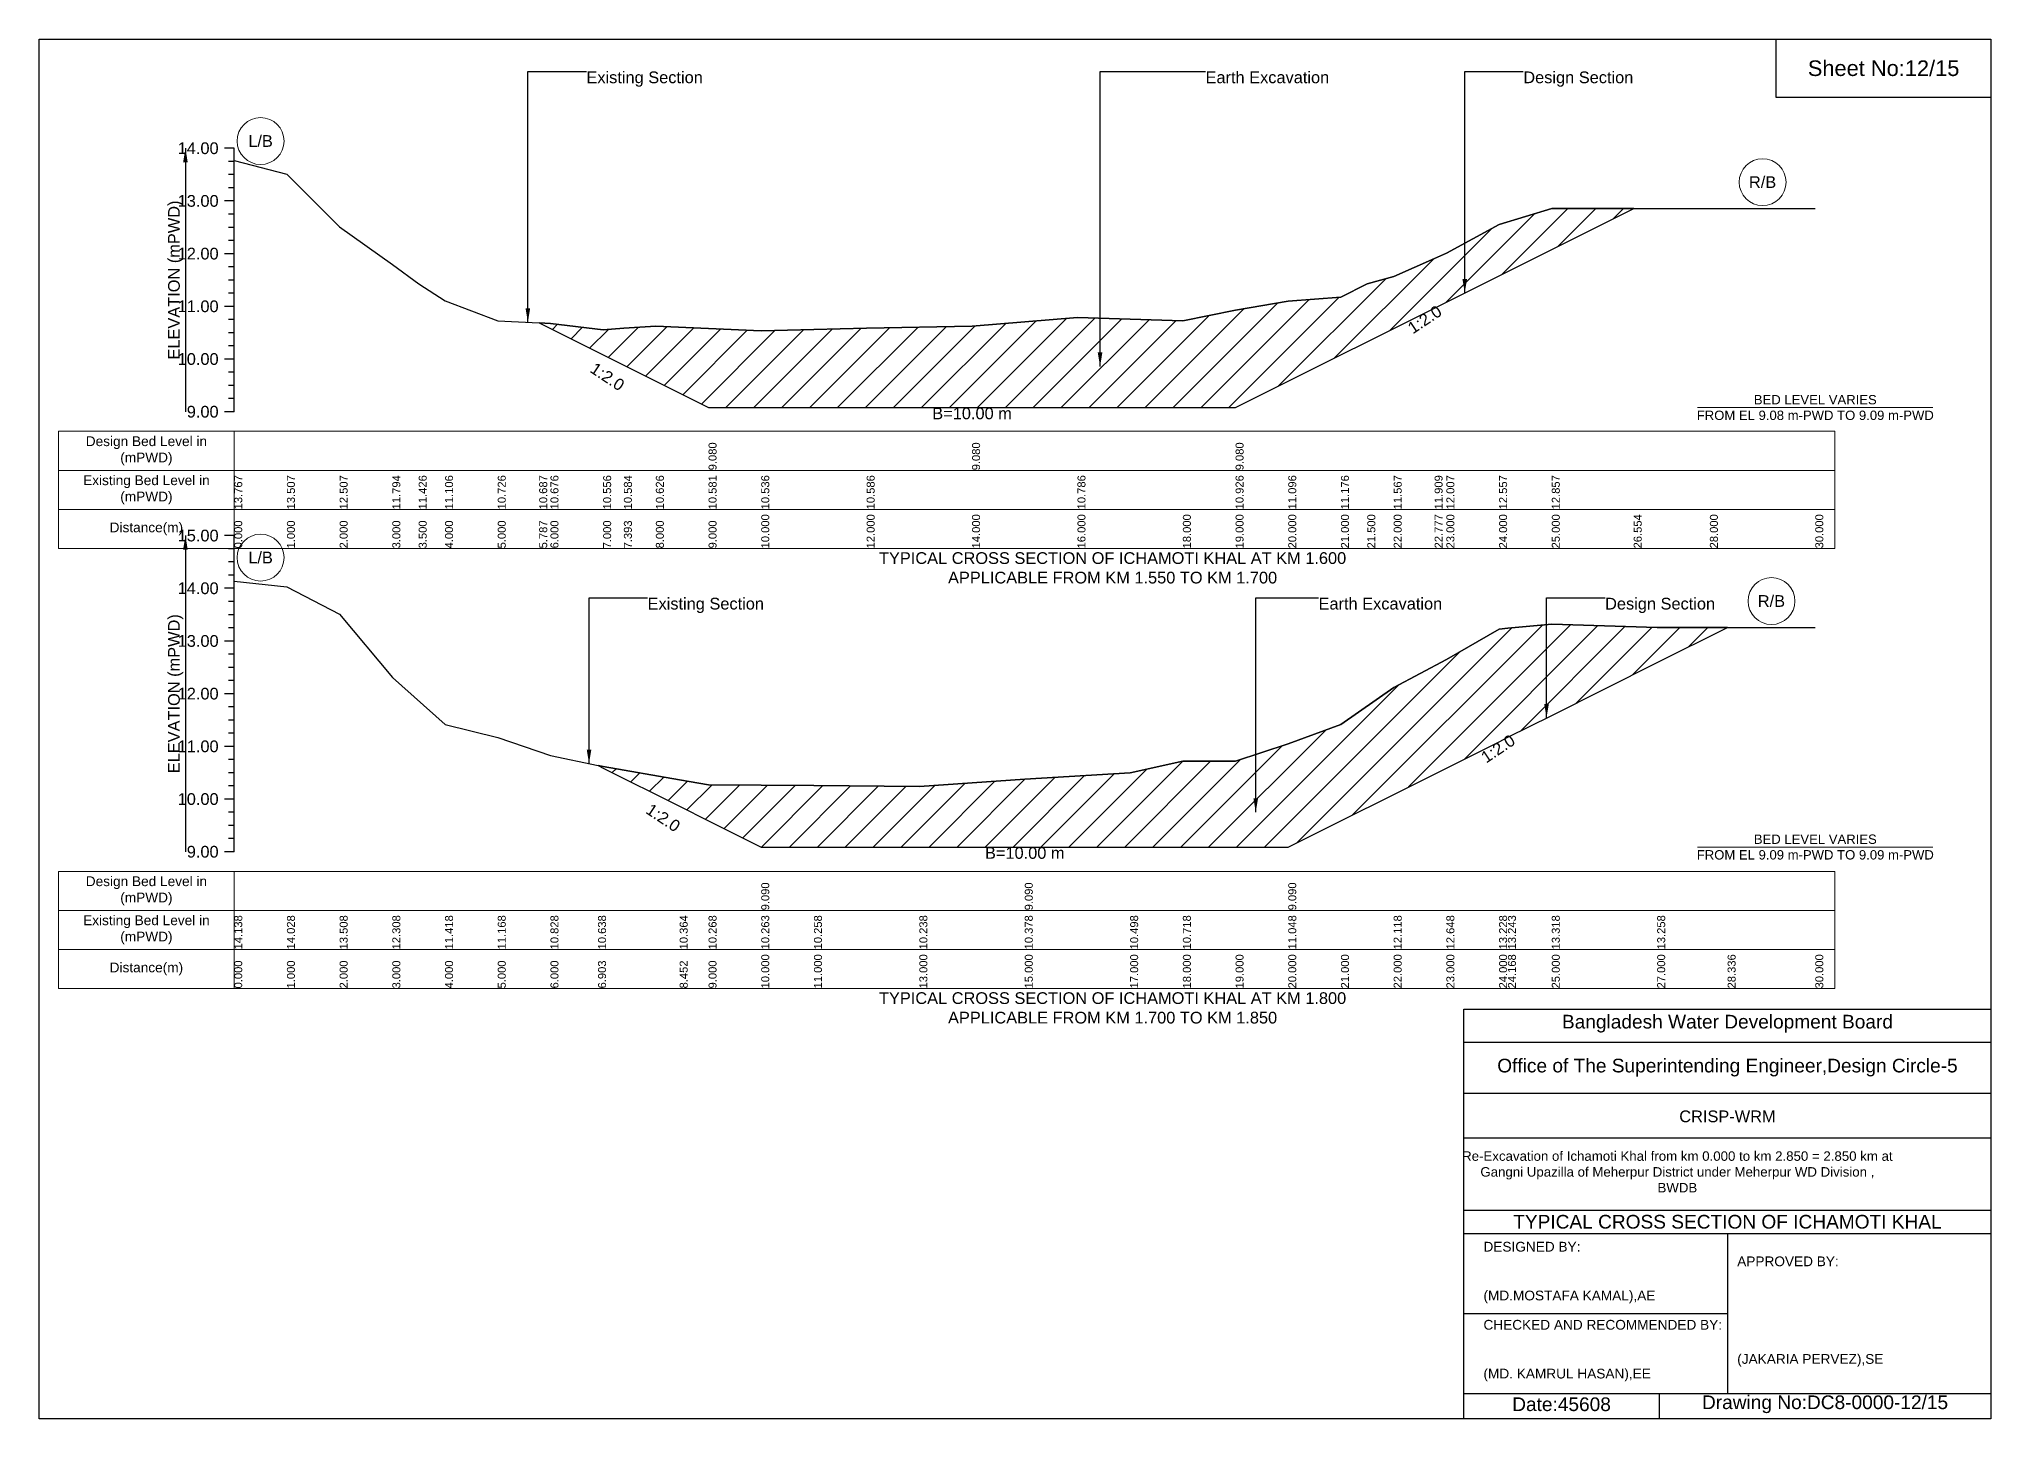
# Model space of a CAD drawing. Header units: inches. Extents: x 91000 to 258649, y -5656 to 4.
# Drawn here: x 210000 to 218000, y -5656 to 0 of the extents above; entities that cross this region are included whole.
import ezdxf

# ---------------------------------------------------------------- set-up
doc = ezdxf.new("R2010")
doc.units = ezdxf.units.IN
doc.header["$LTSCALE"] = 7
doc.header["$MEASUREMENT"] = 0
for name, color, linetype, lineweight in [('Cross section Data Border', 7, 'Continuous', 9), ('Cross Section Labels', 7, 'Continuous', 9), ('Existing_Bed_Level for Xsection', 7, 'Continuous', 25)]:
    doc.layers.add(name, color=color, linetype=linetype, lineweight=lineweight)
doc.styles.get("Standard").update_dxf_attribs({"font": 'arial.ttf'})
doc.dimstyles.get("Standard").update_dxf_attribs({"dimtxt": 0.18, "dimasz": 0.18, "dimexe": 0.18, "dimexo": 0.0625, "dimgap": 0.09, "dimtad": 0, "dimtih": 1, "dimtoh": 1, "dimdec": 4, "dimzin": 0, "dimdsep": 46, "dimtxsty": 'Standard', "dimcen": 0.09, "dimadec": 0, "dimazin": 0, "dimtfac": 1, "dimtdec": 4, "dimtofl": 0, "dimtmove": 0, "dimatfit": 3, "dimfxl": 1, "dimtolj": 1, "dimtzin": 0, "dimarcsym": 0})

msp = doc.modelspace()

# ---------------------------------------------------------------- hatches: boundary and pattern name
at = {"layer": 'Existing_Bed_Level for Xsection'}
h = msp.add_hatch(dxfattribs=at)
h.set_pattern_fill('ANSI31', color=256, scale=648, style=0)
h.paths.add_polyline_path([(212049.9, -1163.5), (212096, -1186.5), (212312, -1294.5), (212397, -1337), (212528, -1402.5), (212744, -1510.5), (212960, -1510.5), (213392, -1510.5), (213824, -1510.5), (214256, -1510.5), (214688, -1510.5), (214904, -1510.5), (215120, -1402.5), (215336, -1294.5), (215444, -1240.5), (215552, -1186.5), (215719.8, -1102.6), (215768, -1078.5), (215984, -970.5), (216200, -862.5), (216535.7, -694.7), (216200, -694.7), (215984, -759.5), (215768, -878.3), (215719.8, -899.5), (215552, -973.3), (215444, -1003.8), (215336, -1057.8), (215120, -1075), (214904, -1111.8), (214688, -1155), (214256, -1142), (213824, -1176.6), (213392, -1185.2), (212960, -1196), (212744, -1186.3), (212528, -1176.6), (212397, -1185.7), (212312, -1191.7), (212096, -1165.8)])
h = msp.add_hatch(dxfattribs=at)
h.set_pattern_fill('ANSI31', color=256, scale=648, style=0)
h.paths.add_polyline_path([(212291.1, -2977.5), (212312, -2988), (212625.6, -3144.8), (212744, -3204), (212960, -3312), (213176, -3312), (213608, -3312), (214040, -3312), (214472, -3312), (214688, -3312), (214904, -3312), (215120, -3312), (215336, -3204), (215552, -3096), (215768, -2988), (215984, -2880), (216020.3, -2861.8), (216200, -2772), (216632, -2556), (216920.6, -2411.7), (216632, -2411.7), (216200, -2398.7), (216020.3, -2414.9), (215984, -2418.2), (215768, -2543.4), (215552, -2657.9), (215336, -2809.1), (215120, -2889), (214904, -2960.3), (214688, -2960.3), (214472, -3007.8), (214040, -3033.8), (213608, -3064), (213176, -3059.7), (212960, -3058.6), (212744, -3057.5), (212625.6, -3036.8), (212312, -2981.9)])

# ---------------------------------------------------------------- linework, layer by layer
for points in [[(210000, 0), (218000, 0), (218000, -5656), (210000, -5656)], [(217120, 0), (218000, 0), (218000, -240), (217120, -240)]]:
    msp.add_lwpolyline(points, close=True)
for points in [[(215840, -5656), (215840, -3976), (218000, -3976)], [(215840, -4112), (218000, -4112)], [(215840, -4320), (218000, -4320)], [(215840, -4504), (218000, -4504)], [(215840, -4800), (218000, -4800)], [(215840, -4896), (218000, -4896)], [(216920, -4896), (216920, -5552)], [(215840, -5224), (216920, -5224)], [(215840, -5552), (218000, -5552)], [(216640, -5552), (216640, -5656)]]:
    msp.add_lwpolyline(points)
at = {"layer": 'Cross section Data Border'}
for points in [[(210080, -1607.8), (217360, -1607.8), (217360, -2087.8), (210080, -2087.8)], [(210080, -3411.4), (217360, -3411.4), (217360, -3891.4), (210080, -3891.4)]]:
    msp.add_lwpolyline(points, close=True, dxfattribs=at)
for points in [[(210800, -1607.8), (210800, -2087.8)], [(210080, -1767.8), (217360, -1767.8)], [(210080, -1927.8), (217360, -1927.8)], [(210800, -3411.4), (210800, -3891.4)], [(210080, -3571.4), (217360, -3571.4)], [(210080, -3731.4), (217360, -3731.4)]]:
    msp.add_lwpolyline(points, dxfattribs=at)
at = {"layer": 'Cross Section Labels'}
for points in [[(216797.8, -1510.5), (217762.2, -1510.5)], [(216797.8, -3312), (217762.2, -3312)]]:
    msp.add_lwpolyline(points, dxfattribs=at)
for centre in [(210908, -418.2), (217064, -586.7), (210908, -2125.5), (217100.3, -2303.7)]:
    msp.add_circle(centre, 96, dxfattribs=at)
at = {"layer": 'Existing_Bed_Level for Xsection'}
for points in [[(210800, -447.8), (210760, -447.8)], [(210800, -1527.8), (210800, -1311.8), (210800, -1095.8), (210800, -879.8), (210800, -663.8), (210800, -447.8)], [(210800, -501.8), (210776, -501.8)], [(210800, -555.8), (210776, -555.8)], [(210800, -498.1), (211016, -554.3), (211232, -770.3), (211448, -924.3), (211556, -1003.8), (211664, -1072.9), (211880, -1155), (212049.9, -1163.5), (212096, -1165.8), (212312, -1191.7), (212397, -1185.7), (212528, -1176.6), (212744, -1186.3), (212744, -1186.3), (212960, -1196), (213392, -1185.2), (213824, -1176.6), (213824, -1176.6), (214256, -1142), (214688, -1155), (214904, -1111.8), (214904, -1111.8), (215120, -1075), (215336, -1057.8), (215444, -1003.8), (215552, -973.3), (215719.8, -899.5), (215768, -878.3), (215984, -759.5), (216200, -694.7), (216535.7, -694.7), (216848, -694.7), (217280, -694.7)], [(210800, -609.8), (210776, -609.8)], [(210800, -663.8), (210760, -663.8)], [(210800, -717.8), (210776, -717.8)], [(210800, -771.8), (210776, -771.8)], [(210800, -879.8), (210760, -879.8)], [(210800, -825.8), (210776, -825.8)], [(210800, -933.8), (210776, -933.8)], [(210800, -987.8), (210776, -987.8)], [(210800, -1095.8), (210760, -1095.8)], [(210800, -1041.8), (210776, -1041.8)], [(210800, -1149.8), (210776, -1149.8)], [(210800, -1203.8), (210776, -1203.8)], [(210800, -1257.8), (210776, -1257.8)], [(210800, -1311.8), (210760, -1311.8)], [(210800, -1365.8), (210776, -1365.8)], [(210800, -1419.8), (210776, -1419.8)], [(210800, -1473.8), (210776, -1473.8)], [(210800, -1527.8), (210760, -1527.8)], [(210800, -2035.4), (210760, -2035.4)], [(210800, -3331.4), (210800, -3115.4), (210800, -2899.4), (210800, -2683.4), (210800, -2467.4), (210800, -2251.4), (210800, -2035.4)], [(210800, -2089.4), (210776, -2089.4)], [(210800, -2143.4), (210776, -2143.4)], [(210800, -2197.4), (210776, -2197.4)], [(210800, -2221.6), (211016, -2245.4), (211232, -2357.7), (211448, -2616.9), (211664, -2809.1), (211880, -2863.1), (212096, -2936.6), (212291.1, -2977.5), (212312, -2981.9), (212625.6, -3036.8), (212744, -3057.5), (212960, -3058.6), (212960, -3058.6), (213176, -3059.7), (213608, -3064), (214040, -3033.8), (214040, -3033.8), (214472, -3007.8), (214688, -2960.3), (214904, -2960.3), (215120, -2889), (215120, -2889), (215336, -2809.1), (215552, -2657.9), (215768, -2543.4), (215984, -2418.2), (216020.3, -2414.9), (216200, -2398.7), (216632, -2411.7), (216920.6, -2411.7), (217280, -2411.7)], [(210800, -2251.4), (210760, -2251.4)], [(210800, -2305.4), (210776, -2305.4)], [(210800, -2359.4), (210776, -2359.4)], [(210800, -2467.4), (210760, -2467.4)], [(210800, -2413.4), (210776, -2413.4)], [(210800, -2521.4), (210776, -2521.4)], [(210800, -2575.4), (210776, -2575.4)], [(210800, -2629.4), (210776, -2629.4)], [(210800, -2683.4), (210760, -2683.4)], [(210800, -2737.4), (210776, -2737.4)], [(210800, -2791.4), (210776, -2791.4)], [(210800, -2845.4), (210776, -2845.4)], [(210800, -2899.4), (210760, -2899.4)], [(210800, -2953.4), (210776, -2953.4)], [(210800, -3007.4), (210776, -3007.4)], [(210800, -3115.4), (210760, -3115.4)], [(210800, -3061.4), (210776, -3061.4)], [(210800, -3169.4), (210776, -3169.4)], [(210800, -3223.4), (210776, -3223.4)], [(210800, -3277.4), (210776, -3277.4)], [(210800, -3331.4), (210760, -3331.4)]]:
    msp.add_lwpolyline(points, dxfattribs=at)
for points in [[(212049.9, -1163.5), (212096, -1186.5), (212312, -1294.5), (212397, -1337), (212528, -1402.5), (212744, -1510.5), (212744, -1510.5), (212960, -1510.5), (213392, -1510.5), (213824, -1510.5), (213824, -1510.5), (214256, -1510.5), (214688, -1510.5), (214904, -1510.5), (214904, -1510.5), (215120, -1402.5), (215336, -1294.5), (215444, -1240.5), (215552, -1186.5), (215719.8, -1102.6), (215768, -1078.5), (215984, -970.5), (216200, -862.5), (216535.7, -694.7), (216200, -694.7), (215984, -759.5), (215768, -878.3), (215719.8, -899.5), (215552, -973.3), (215444, -1003.8), (215336, -1057.8), (215120, -1075), (214904, -1111.8), (214904, -1111.8), (214688, -1155), (214256, -1142), (213824, -1176.6), (213824, -1176.6), (213392, -1185.2), (212960, -1196), (212744, -1186.3), (212744, -1186.3), (212528, -1176.6), (212397, -1185.7), (212312, -1191.7), (212096, -1165.8)], [(212291.1, -2977.5), (212291.1, -2977.5), (212312, -2988), (212625.6, -3144.8), (212744, -3204), (212960, -3312), (212960, -3312), (213176, -3312), (213608, -3312), (214040, -3312), (214040, -3312), (214472, -3312), (214688, -3312), (214904, -3312), (215120, -3312), (215120, -3312), (215336, -3204), (215552, -3096), (215768, -2988), (215984, -2880), (216020.3, -2861.8), (216200, -2772), (216632, -2556), (216920.6, -2411.7), (216632, -2411.7), (216200, -2398.7), (216020.3, -2414.9), (215984, -2418.2), (215768, -2543.4), (215552, -2657.9), (215336, -2809.1), (215120, -2889), (215120, -2889), (214904, -2960.3), (214688, -2960.3), (214472, -3007.8), (214040, -3033.8), (214040, -3033.8), (213608, -3064), (213176, -3059.7), (212960, -3058.6), (212960, -3058.6), (212744, -3057.5), (212625.6, -3036.8), (212312, -2981.9), (212291.1, -2977.5)]]:
    msp.add_lwpolyline(points, close=True, dxfattribs=at)

# ---------------------------------------------------------------- texts
at = {"attachment_point": 5}
for s, insert, char_height in [('Sheet No:12/15', (217560, -120), 64), ('Bangladesh Water Development Board', (216920, -4036), 56), ('Office of The Superintending Engineer,Design Circle-5', (216920, -4216), 56)]:
    msp.add_mtext(s, dxfattribs=dict(at, insert=insert, char_height=char_height))
for s, insert, char_height, width, attachment_point in [('CRISP-WRM', (216920, -4416), 48, 2240, 5), ('Re-Excavation of Ichamoti Khal from km 0.000 to km 2.850 = 2.850 km at^JGangni Upazilla of Meherpur District under Meherpur WD Division ,^JBWDB', (216714.8, -4643.3), 38.88, 1749.6, 5), ('TYPICAL CROSS SECTION OF ICHAMOTI KHAL', (216920, -4848), 56, 2240, 5), ('DESIGNED BY:^J^J^J(MD.MOSTAFA KAMAL),AE', (215920, -5056), 40, 1120, 4), ('APPROVED BY:^J^J^J^J^J^J(JAKARIA PERVEZ),SE', (216960, -5216), 40, 1120, 4), ('CHECKED AND RECOMMENDED BY:^J^J^J(MD. KAMRUL HASAN),EE', (215920, -5376), 40, 1120, 4), ('Date:45608', (216240, -5596), 56, 1120, 5), ('Drawing No:DC8-0000-12/15', (217320, -5596), 56, 1760, 5)]:
    msp.add_mtext(s, dxfattribs=dict(insert=insert, char_height=char_height, width=width, attachment_point=attachment_point))
at = {"layer": 'Cross section Data Border', "char_height": 40, "width": 640, "attachment_point": 5}
for s, insert in [('Design Bed Level in (mPWD)', (210440, -1687.8)), ('Existing Bed Level in (mPWD)', (210440, -1847.8)), ('Distance(m)', (210440, -2007.8)), ('Design Bed Level in (mPWD)', (210440, -3491.4)), ('Existing Bed Level in (mPWD)', (210440, -3651.4)), ('Distance(m)', (210440, -3811.4))]:
    msp.add_mtext(s, dxfattribs=dict(at, insert=insert))
at = {"layer": 'Cross Section Labels'}
for s, insert, char_height, attachment_point in [('Existing Section', (212243.5, -133), 48, 1), ('Earth Excavation', (214780.9, -133), 48, 1), ('Design Section', (216083.3, -133), 48, 1), ('L/B', (210908, -418.2), 48, 5), ('R/B', (217064, -586.7), 48, 5), ('B=10.00 m', (213824, -1510.5), 48, 2), ('BED LEVEL VARIES ^JFROM EL 9.08 m-PWD TO 9.09 m-PWD', (217280, -1510.5), 38.4, 5), ('L/B', (210908, -2125.5), 48, 5), ('TYPICAL CROSS SECTION OF ICHAMOTI KHAL AT KM 1.600^JAPPLICABLE FROM KM 1.550 TO KM 1.700', (214400, -2167.8), 48, 5), ('Existing Section', (212494.2, -2290.2), 48, 1), ('Earth Excavation', (215244.1, -2290.2), 48, 1), ('Design Section', (216418.5, -2290.2), 48, 1), ('R/B', (217100.3, -2303.7), 48, 5), ('BED LEVEL VARIES ^JFROM EL 9.09 m-PWD TO 9.09 m-PWD', (217280, -3312), 38.4, 5), ('B=10.00 m', (214040, -3312), 48, 2), ('TYPICAL CROSS SECTION OF ICHAMOTI KHAL AT KM 1.800^JAPPLICABLE FROM KM 1.700 TO KM 1.850', (214400, -3971.4), 48, 5)]:
    msp.add_mtext(s, dxfattribs=dict(at, insert=insert, char_height=char_height, attachment_point=attachment_point))
at = {"layer": 'Cross Section Labels', "char_height": 48, "attachment_point": 2}
for insert, rotation in [((215665.8, -1129.6), 33.69007), ((212343, -1364), 326.30993), ((215966.3, -2888.8), 33.69007), ((212571.6, -3171.8), 326.30993)]:
    msp.add_mtext('1:2.0', dxfattribs=dict(at, insert=insert, rotation=rotation))
at = {"layer": 'Existing_Bed_Level for Xsection', "char_height": 48, "attachment_point": 6}
for s, insert in [('14.00', (210736, -447.8)), ('13.00', (210736, -663.8)), ('12.00', (210736, -879.8)), ('11.00', (210736, -1095.8)), ('10.00', (210736, -1311.8)), ('9.00', (210736, -1527.8)), ('15.00', (210736, -2035.4)), ('14.00', (210736, -2251.4)), ('13.00', (210736, -2467.4)), ('12.00', (210736, -2683.4)), ('11.00', (210736, -2899.4)), ('10.00', (210736, -3115.4)), ('9.00', (210736, -3331.4))]:
    msp.add_mtext(s, dxfattribs=dict(at, insert=insert))
at = {"layer": 'Existing_Bed_Level for Xsection', "rotation": 90}
for s, insert, char_height, attachment_point in [('ELEVATION (mPWD)', (210560, -987.8), 48, 5), ('9.080', (212744, -1767.8), 32.8, 1), ('9.080', (213824, -1767.8), 32.8, 1), ('9.080', (214904, -1767.8), 32.8, 1), ('13.767', (210800, -1927.8), 32.8, 1), ('13.507', (211016, -1927.8), 32.8, 1), ('12.507', (211232, -1927.8), 32.8, 1), ('11.794', (211448, -1927.8), 32.8, 1), ('11.426', (211556, -1927.8), 32.8, 1), ('11.106', (211664, -1927.8), 32.8, 1), ('10.726', (211880, -1927.8), 32.8, 1), ('10.687', (212049.9, -1927.8), 32.8, 1), ('10.676', (212096, -1927.8), 32.8, 1), ('10.556', (212312, -1927.8), 32.8, 1), ('10.584', (212397, -1927.8), 32.8, 1), ('10.626', (212528, -1927.8), 32.8, 1), ('10.581', (212744, -1927.8), 32.8, 1), ('10.536', (212960, -1927.8), 32.8, 1), ('10.586', (213392, -1927.8), 32.8, 1), ('10.786', (214256, -1927.8), 32.8, 1), ('10.926', (214904, -1927.8), 32.8, 1), ('11.096', (215120, -1927.8), 32.8, 1), ('11.176', (215336, -1927.8), 32.8, 1), ('11.567', (215552, -1927.8), 32.8, 1), ('11.909', (215719.8, -1927.8), 32.8, 1), ('12.007', (215768, -1927.8), 32.8, 1), ('12.557', (215984, -1927.8), 32.8, 1), ('12.857', (216200, -1927.8), 32.8, 1), ('0.000', (210800, -2087.8), 32.8, 1), ('1.000', (211016, -2087.8), 32.8, 1), ('2.000', (211232, -2087.8), 32.8, 1), ('3.000', (211448, -2087.8), 32.8, 1), ('3.500', (211556, -2087.8), 32.8, 1), ('4.000', (211664, -2087.8), 32.8, 1), ('5.000', (211880, -2087.8), 32.8, 1), ('5.787', (212049.9, -2087.8), 32.8, 1), ('6.000', (212096, -2087.8), 32.8, 1), ('7.000', (212312, -2087.8), 32.8, 1), ('7.393', (212397, -2087.8), 32.8, 1), ('8.000', (212528, -2087.8), 32.8, 1), ('9.000', (212744, -2087.8), 32.8, 1), ('10.000', (212960, -2087.8), 32.8, 1), ('12.000', (213392, -2087.8), 32.8, 1), ('14.000', (213824, -2087.8), 32.8, 1), ('16.000', (214256, -2087.8), 32.8, 1), ('18.000', (214688, -2087.8), 32.8, 1), ('19.000', (214904, -2087.8), 32.8, 1), ('20.000', (215120, -2087.8), 32.8, 1), ('21.000', (215336, -2087.8), 32.8, 1), ('21.500', (215444, -2087.8), 32.8, 1), ('22.000', (215552, -2087.8), 32.8, 1), ('22.777', (215719.8, -2087.8), 32.8, 1), ('23.000', (215768, -2087.8), 32.8, 1), ('24.000', (215984, -2087.8), 32.8, 1), ('25.000', (216200, -2087.8), 32.8, 1), ('26.554', (216535.7, -2087.8), 32.8, 1), ('28.000', (216848, -2087.8), 32.8, 1), ('30.000', (217280, -2087.8), 32.8, 1), ('ELEVATION (mPWD)', (210560, -2683.4), 48, 5), ('9.090', (212960, -3571.4), 32.8, 1), ('9.090', (214040, -3571.4), 32.8, 1), ('9.090', (215120, -3571.4), 32.8, 1), ('14.138', (210800, -3731.4), 32.8, 1), ('14.028', (211016, -3731.4), 32.8, 1), ('13.508', (211232, -3731.4), 32.8, 1), ('12.308', (211448, -3731.4), 32.8, 1), ('11.418', (211664, -3731.4), 32.8, 1), ('11.168', (211880, -3731.4), 32.8, 1), ('10.828', (212096, -3731.4), 32.8, 1), ('10.638', (212291.1, -3731.4), 32.8, 1), ('10.364', (212625.6, -3731.4), 32.8, 1), ('10.268', (212744, -3731.4), 32.8, 1), ('10.263', (212960, -3731.4), 32.8, 1), ('10.258', (213176, -3731.4), 32.8, 1), ('10.238', (213608, -3731.4), 32.8, 1), ('10.378', (214040, -3731.4), 32.8, 1), ('10.498', (214472, -3731.4), 32.8, 1), ('10.718', (214688, -3731.4), 32.8, 1), ('11.048', (215120, -3731.4), 32.8, 1), ('12.118', (215552, -3731.4), 32.8, 1), ('12.648', (215768, -3731.4), 32.8, 1), ('13.228', (215984, -3731.4), 32.8, 1), ('13.243', (216020.3, -3731.4), 32.8, 1), ('13.318', (216200, -3731.4), 32.8, 1), ('13.258', (216632, -3731.4), 32.8, 1), ('10.000', (212960, -3891.4), 32.8, 1), ('11.000', (213176, -3891.4), 32.8, 1), ('13.000', (213608, -3891.4), 32.8, 1), ('15.000', (214040, -3891.4), 32.8, 1), ('17.000', (214472, -3891.4), 32.8, 1), ('18.000', (214688, -3891.4), 32.8, 1), ('19.000', (214904, -3891.4), 32.8, 1), ('20.000', (215120, -3891.4), 32.8, 1), ('21.000', (215336, -3891.4), 32.8, 1), ('22.000', (215552, -3891.4), 32.8, 1), ('23.000', (215768, -3891.4), 32.8, 1), ('24.000', (215984, -3891.4), 32.8, 1), ('24.168', (216020.3, -3891.4), 32.8, 1), ('25.000', (216200, -3891.4), 32.8, 1), ('27.000', (216632, -3891.4), 32.8, 1), ('28.336', (216920.6, -3891.4), 32.8, 1), ('30.000', (217280, -3891.4), 32.8, 1), ('0.000', (210800, -3891.4), 32.8, 1), ('1.000', (211016, -3891.4), 32.8, 1), ('2.000', (211232, -3891.4), 32.8, 1), ('3.000', (211448, -3891.4), 32.8, 1), ('4.000', (211664, -3891.4), 32.8, 1), ('5.000', (211880, -3891.4), 32.8, 1), ('6.000', (212096, -3891.4), 32.8, 1), ('6.903', (212291.1, -3891.4), 32.8, 1), ('8.452', (212625.6, -3891.4), 32.8, 1), ('9.000', (212744, -3891.4), 32.8, 1)]:
    msp.add_mtext(s, dxfattribs=dict(at, insert=insert, char_height=char_height, attachment_point=attachment_point))

# ---------------------------------------------------------------- leaders
at = {"layer": 'Cross Section Labels', "annotation_type": 0, "has_hookline": 1, "hookline_direction": 0}
for points, text_width in [([(212003.5, -1161.1), (212003.5, -133), (212243.4, -133)], 467.2), ([(214348.7, -1342.2), (214348.7, -133), (214780.8, -133)], 497), ([(215843.3, -1040.8), (215843.3, -133), (216083.2, -133)], 441.2), ([(212254.2, -2969.8), (212254.2, -2290.2), (212494.1, -2290.2)], 467.2), ([(214986.7, -3169.3), (214986.7, -2290.2), (215244, -2290.2)], 497), ([(216178.5, -2782.7), (216178.5, -2290.2), (216418.4, -2290.2)], 441.2)]:
    msp.add_leader(points, dimstyle='Standard', override={"dimasz": 57.6}, dxfattribs=dict(at, text_width=text_width))
at = {"layer": 'Existing_Bed_Level for Xsection'}
for points in [[(210600, -447.8), (210600, -1527.8)], [(210600, -2035.4), (210600, -3331.4)]]:
    msp.add_leader(points, dimstyle='Standard', override={"dimasz": 57.6}, dxfattribs=at)

doc.saveas('drawing.dxf')
